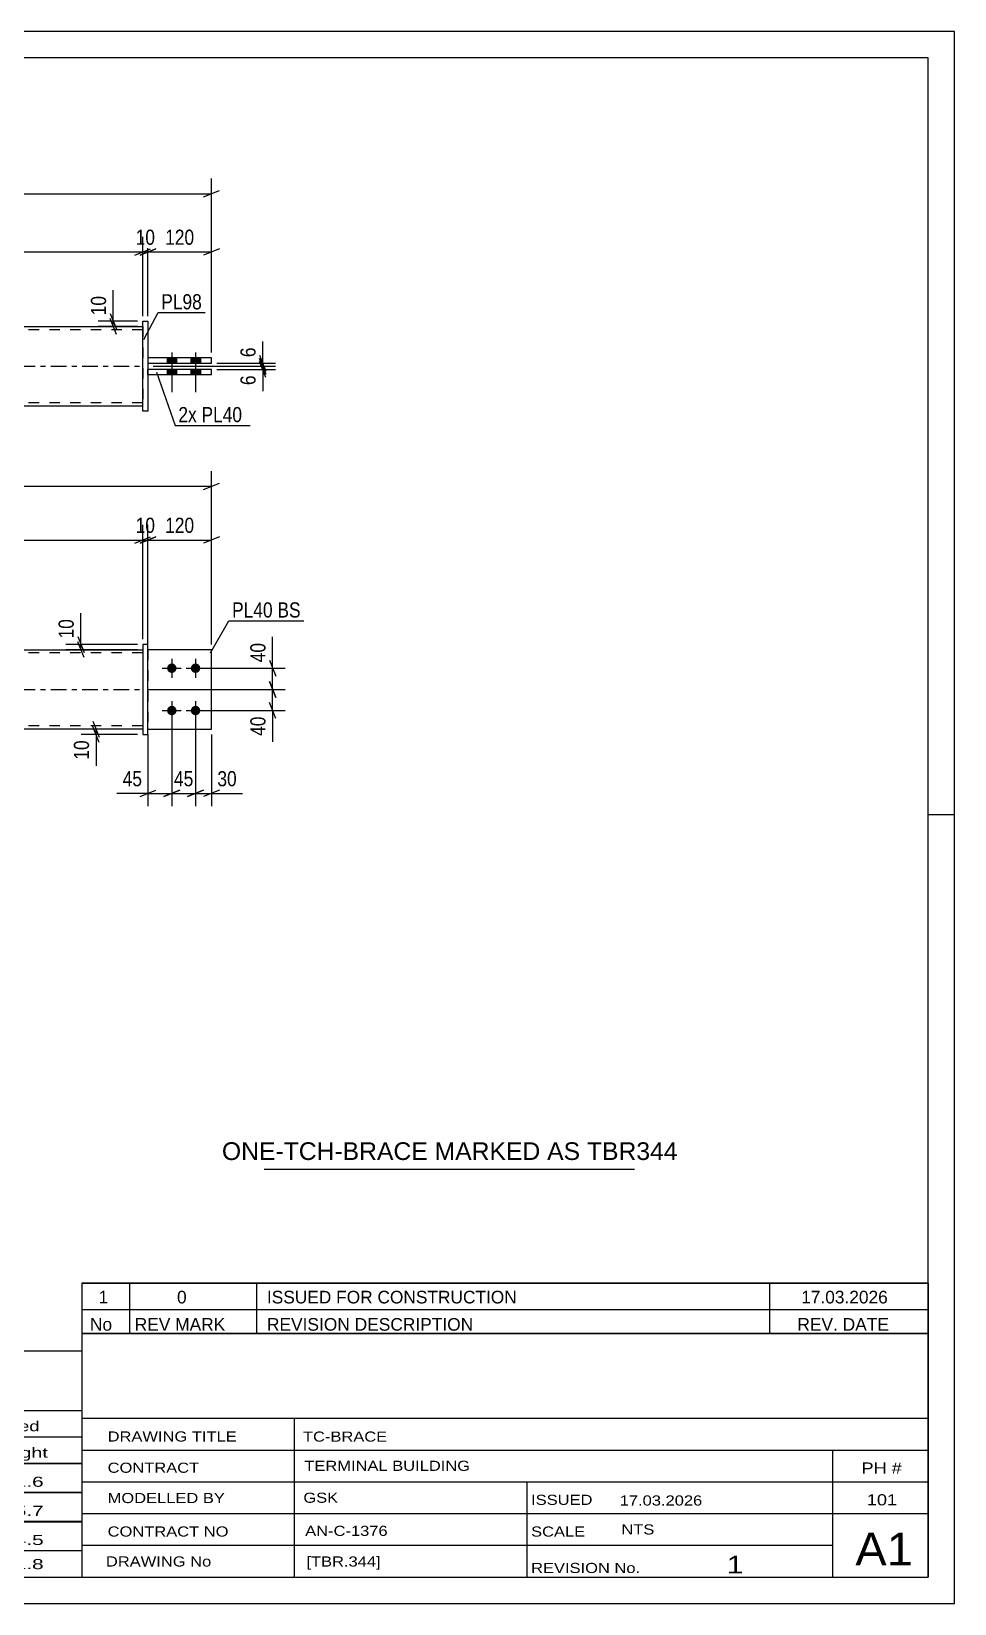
# Model space of a CAD drawing. Header units: millimetres. Extents: x 0 to 420, y 0 to 297.
# Drawn here: x 245.5 to 420, y 0 to 297 of the extents above; entities that cross this region are included whole.
import ezdxf

# ---------------------------------------------------------------- set-up
doc = ezdxf.new("R2010")
doc.units = ezdxf.units.MM
doc.linetypes.add('DXK_LINE_DOT2', pattern=[3.9198, 1.9599, -1.9599])
doc.linetypes.add('DXK_LINE_DOT3', pattern=[5.9187, 2.979, -0.9799, 0.9799, -0.9799])
doc.styles.add('Arial', font='ARIAL.TTF', dxfattribs={"height": 0.2})
doc.styles.add('Arial Narrow', font='ARIALN.TTF', dxfattribs={"height": 0.2})

# ---------------------------------------------------------------- blocks, each defined once
blk = doc.blocks.new('Unknown-581590657-1127')
at = {"color": 5, "linetype": 'Continuous'}
for p, q in [((420, 297), (0, 297)), ((420, 0), (420, 297)), ((415, 292), (5, 292)), ((415, 5), (415, 292)), ((420, 149), (415, 149)), ((5, 5), (415, 5)), ((0, 0), (420, 0))]:
    blk.add_line(p, q, dxfattribs=at)
blk = doc.blocks.new('Part-581590657-1367 - 1364')
at = {"color": 2, "linetype": 'Continuous'}
for p, q in [((267.51, 181.2), (266.51, 181.2)), ((266.51, 181.2), (266.51, 164.2)), ((267.51, 164.2), (267.51, 181.2)), ((266.51, 164.2), (267.51, 164.2))]:
    blk.add_line(p, q, dxfattribs=at)
blk = doc.blocks.new('Bolt-581590657-1379 - 1364')
at = {"linetype": 'Continuous'}
for points in [[(272.01, 177.6, -1), (272.01, 175.8, -1)], [(276.51, 177.6, -1), (276.51, 175.8, -1)], [(272.01, 169.6, -1), (272.01, 167.8, -1)], [(276.51, 169.6, -1), (276.51, 167.8, -1)]]:
    blk.add_hatch(color=1, dxfattribs=at).paths.add_polyline_path(points)
at = {"color": 1, "linetype": 'Continuous'}
for p, q in [((272.01, 178.5), (272.01, 174.9)), ((276.51, 178.5), (276.51, 174.9)), ((270.21, 176.7), (273.81, 176.7)), ((274.71, 176.7), (278.31, 176.7)), ((272.01, 170.5), (272.01, 166.9)), ((276.51, 170.5), (276.51, 166.9)), ((270.21, 168.7), (273.81, 168.7)), ((274.71, 168.7), (278.31, 168.7))]:
    blk.add_line(p, q, dxfattribs=at)
blk = doc.blocks.new('Part-581590657-1440 - 1364')
at = {"linetype": 'Continuous'}
blk.add_hatch(color=2, dxfattribs=at).paths.add_polyline_path([(143.01, 180.2), (142.21, 181.6), (143.81, 181.6)])
at = {"color": 2, "linetype": 'Continuous'}
for p, q in [((143.01, 180.2), (142.21, 181.6)), ((142.21, 181.6), (143.81, 181.6)), ((143.81, 181.6), (143.01, 180.2)), ((113.01, 180.2), (266.51, 180.2)), ((266.51, 165.2), (113.01, 165.2))]:
    blk.add_line(p, q, dxfattribs=at)
at = {"color": 7, "linetype": 'DXK_LINE_DOT2'}
for p, q in [((113.01, 165.2), (113.01, 180.2)), ((266.51, 179.6), (113.01, 179.6)), ((266.51, 180.2), (266.51, 165.2)), ((266.51, 165.8), (113.01, 165.8))]:
    blk.add_line(p, q, dxfattribs=at)
at = {"color": 7, "linetype": 'DXK_LINE_DOT3'}
blk.add_line((113.01, 172.7), (266.51, 172.7), dxfattribs=at)
at = {"color": 2, "linetype": 'Continuous'}
blk.add_circle((143.01, 181.1), 1, dxfattribs=at)
blk = doc.blocks.new('Part-581590657-1445 - 1364')
at = {"color": 2, "linetype": 'Continuous'}
for p, q in [((279.51, 180.2), (267.51, 180.2)), ((279.51, 165.2), (279.51, 180.2)), ((267.51, 165.2), (279.51, 165.2))]:
    blk.add_line(p, q, dxfattribs=at)
at = {"color": 7, "linetype": 'DXK_LINE_DOT2'}
blk.add_line((267.51, 180.2), (267.51, 165.2), dxfattribs=at)
blk = doc.blocks.new('Part-581590657-1450 - 1364')
at = {"color": 7, "linetype": 'DXK_LINE_DOT2'}
for p, q in [((279.51, 180.2), (267.51, 180.2)), ((267.51, 180.2), (267.51, 165.2)), ((279.51, 165.2), (279.51, 180.2)), ((267.51, 165.2), (279.51, 165.2))]:
    blk.add_line(p, q, dxfattribs=at)
blk = doc.blocks.new('Part-581590657-1778 - 1767')
at = {"color": 2, "linetype": 'Continuous'}
for p, q in [((279.51, 233.14), (267.51, 233.14)), ((279.51, 232.14), (267.51, 232.14)), ((279.51, 232.14), (279.51, 233.14))]:
    blk.add_line(p, q, dxfattribs=at)
at = {"color": 7, "linetype": 'DXK_LINE_DOT2'}
blk.add_line((267.51, 232.14), (267.51, 233.14), dxfattribs=at)
blk = doc.blocks.new('Part-581590657-1773 - 1767')
at = {"linetype": 'Continuous'}
blk.add_hatch(color=2, dxfattribs=at).paths.add_polyline_path([(143.01, 233.74), (142.21, 235.14), (143.81, 235.14)])
at = {"color": 2, "linetype": 'Continuous'}
for p, q in [((113.01, 241.24), (266.51, 241.24)), ((143.01, 233.74), (142.21, 235.14)), ((142.21, 235.14), (143.81, 235.14)), ((143.81, 235.14), (143.01, 233.74)), ((113.01, 226.24), (266.51, 226.24))]:
    blk.add_line(p, q, dxfattribs=at)
at = {"color": 7, "linetype": 'DXK_LINE_DOT2'}
for p, q in [((113.01, 241.24), (113.01, 226.24)), ((266.51, 240.64), (113.01, 240.64)), ((266.51, 241.24), (266.51, 226.24)), ((266.51, 226.84), (113.01, 226.84))]:
    blk.add_line(p, q, dxfattribs=at)
at = {"color": 7, "linetype": 'DXK_LINE_DOT3'}
blk.add_line((113.01, 233.74), (266.51, 233.74), dxfattribs=at)
at = {"color": 2, "linetype": 'Continuous'}
blk.add_circle((143.01, 234.64), 1, dxfattribs=at)
blk = doc.blocks.new('Part-581590657-1783 - 1767')
at = {"color": 2, "linetype": 'Continuous'}
for p, q in [((279.51, 235.34), (267.51, 235.34)), ((279.51, 234.34), (279.51, 235.34)), ((267.51, 234.34), (279.51, 234.34))]:
    blk.add_line(p, q, dxfattribs=at)
at = {"color": 7, "linetype": 'DXK_LINE_DOT2'}
blk.add_line((267.51, 235.34), (267.51, 234.34), dxfattribs=at)
blk = doc.blocks.new('Part-581590657-1788 - 1767')
at = {"color": 2, "linetype": 'Continuous'}
for p, q in [((266.51, 225.24), (266.51, 242.24)), ((266.51, 242.24), (267.51, 242.24)), ((267.51, 242.24), (267.51, 225.24)), ((267.51, 225.24), (266.51, 225.24))]:
    blk.add_line(p, q, dxfattribs=at)
blk = doc.blocks.new('Bolt-581590657-1800 - 1767')
at = {"linetype": 'Continuous'}
for points in [[(272.91, 235.34), (271.11, 235.34), (271.11, 234.34), (272.91, 234.34)], [(272.91, 235.34), (271.11, 235.34), (271.11, 234.34), (272.91, 234.34)], [(277.41, 235.34), (275.61, 235.34), (275.61, 234.34), (277.41, 234.34)], [(277.41, 235.34), (275.61, 235.34), (275.61, 234.34), (277.41, 234.34)], [(272.91, 233.14), (271.11, 233.14), (271.11, 232.14), (272.91, 232.14)], [(272.91, 233.14), (271.11, 233.14), (271.11, 232.14), (272.91, 232.14)], [(277.41, 233.14), (275.61, 233.14), (275.61, 232.14), (277.41, 232.14)], [(277.41, 233.14), (275.61, 233.14), (275.61, 232.14), (277.41, 232.14)]]:
    blk.add_hatch(color=1, dxfattribs=at).paths.add_polyline_path(points)
at = {"color": 1, "linetype": 'Continuous'}
for p, q in [((271.11, 235.34), (271.11, 234.34)), ((271.11, 235.34), (271.11, 234.34)), ((272.01, 236.34), (272.01, 228.84)), ((272.01, 236.34), (272.01, 228.84)), ((272.91, 235.34), (272.91, 234.34)), ((272.91, 235.34), (272.91, 234.34)), ((275.61, 235.34), (275.61, 234.34)), ((275.61, 235.34), (275.61, 234.34)), ((276.51, 236.34), (276.51, 228.84)), ((276.51, 236.34), (276.51, 228.84)), ((277.41, 235.34), (277.41, 234.34)), ((277.41, 235.34), (277.41, 234.34)), ((271.11, 233.14), (271.11, 232.14)), ((271.11, 233.14), (271.11, 232.14)), ((272.91, 233.14), (272.91, 232.14)), ((272.91, 233.14), (272.91, 232.14)), ((275.61, 233.14), (275.61, 232.14)), ((275.61, 233.14), (275.61, 232.14)), ((277.41, 233.14), (277.41, 232.14)), ((277.41, 233.14), (277.41, 232.14))]:
    blk.add_line(p, q, dxfattribs=at)
blk = doc.blocks.new('StraightDimension-581590657-1665 - 1364')
at = {"color": 7, "linetype": 'Continuous'}
for p, q in [((272.01, 167.7), (272.01, 150.65)), ((276.51, 167.7), (276.51, 150.65)), ((270.51, 152.45), (273.51, 153.65)), ((272.01, 153.05), (276.51, 153.05)), ((278.01, 153.65), (275.01, 152.45))]:
    blk.add_line(p, q, dxfattribs=at)
at = {"color": 0}
blk.add_wipeout([(276.68, 153.8), (276.68, 158), (271.83, 158), (271.83, 153.8)], dxfattribs=at)
at = {"color": 3, "style": 'Arial Narrow'}
blk.add_text('45', height=2.863, dxfattribs=at).set_placement((272.43, 154.4))
blk = doc.blocks.new('StraightDimension-581590657-1505 - 1364')
at = {"color": 7, "linetype": 'Continuous'}
for p, q in [((266.51, 182.2), (266.51, 203.77)), ((267.51, 181.2), (267.51, 203.77)), ((265.01, 200.32), (268.01, 201.52)), ((269.01, 201.52), (266.01, 200.32)), ((266.51, 200.92), (267.51, 200.92))]:
    blk.add_line(p, q, dxfattribs=at)
at = {"color": 0}
blk.add_wipeout([(269.43, 201.67), (269.43, 205.87), (264.58, 205.87), (264.58, 201.67)], dxfattribs=at)
at = {"color": 3, "style": 'Arial Narrow'}
blk.add_text('10', height=2.863, dxfattribs=at).set_placement((265.18, 202.27))
blk = doc.blocks.new('StraightDimension-581590657-1703 - 1364')
at = {"color": 7, "linetype": 'Continuous'}
for p, q in [((277.51, 176.7), (293.47, 176.7)), ((290.47, 178.2), (291.67, 175.2)), ((291.07, 172.7), (291.07, 176.7)), ((267.51, 172.7), (293.47, 172.7)), ((291.67, 171.2), (290.47, 174.2))]:
    blk.add_line(p, q, dxfattribs=at)
at = {"color": 0}
blk.add_wipeout([(290.32, 182.08), (286.12, 182.08), (286.12, 177.22), (290.32, 177.22)], dxfattribs=at)
at = {"color": 7, "linetype": 'Continuous'}
blk.add_line((291.07, 176.7), (291.07, 182.6), dxfattribs=at)
blk.add_line((291.07, 176.7), (291.07, 182.6), dxfattribs=at)
at = {"color": 3, "style": 'Arial Narrow'}
blk.add_text('40', height=2.863, rotation=90.0002, dxfattribs=at).set_placement((289.72, 177.82))
blk = doc.blocks.new('StraightDimension-581590657-1649 - 1364')
at = {"color": 7, "linetype": 'Continuous'}
for p, q in [((272.01, 167.7), (272.01, 150.65)), ((267.51, 164.2), (267.51, 150.65)), ((266.01, 152.45), (269.01, 153.65)), ((267.51, 153.05), (272.01, 153.05)), ((273.51, 153.65), (270.51, 152.45))]:
    blk.add_line(p, q, dxfattribs=at)
at = {"color": 0}
blk.add_wipeout([(266.98, 153.8), (266.98, 158), (262.13, 158), (262.13, 153.8)], dxfattribs=at)
at = {"color": 7, "linetype": 'Continuous'}
blk.add_line((267.51, 153.05), (261.6, 153.05), dxfattribs=at)
blk.add_line((267.51, 153.05), (261.6, 153.05), dxfattribs=at)
at = {"color": 3, "style": 'Arial Narrow'}
blk.add_text('45', height=2.863, dxfattribs=at).set_placement((262.73, 154.4))
blk = doc.blocks.new('StraightDimension-581590657-1730 - 1364')
at = {"color": 7, "linetype": 'Continuous'}
for p, q in [((265.51, 181.2), (251.97, 181.2)), ((254.22, 182.7), (255.42, 179.7)), ((255.42, 178.7), (254.22, 181.7)), ((254.82, 180.2), (254.82, 181.2)), ((265.51, 180.2), (251.97, 180.2))]:
    blk.add_line(p, q, dxfattribs=at)
at = {"color": 0}
blk.add_wipeout([(254.07, 186.58), (249.87, 186.58), (249.87, 181.72), (254.07, 181.72)], dxfattribs=at)
at = {"color": 7, "linetype": 'Continuous'}
blk.add_line((254.82, 181.2), (254.82, 187.1), dxfattribs=at)
blk.add_line((254.82, 181.2), (254.82, 187.1), dxfattribs=at)
at = {"color": 3, "style": 'Arial Narrow'}
blk.add_text('10', height=2.863, rotation=90.0002, dxfattribs=at).set_placement((253.47, 182.32))
blk = doc.blocks.new('StraightDimension-581590657-1496 - 1364')
at = {"color": 7, "linetype": 'Continuous'}
for p, q in [((113.01, 182.2), (113.01, 203.77)), ((266.51, 182.2), (266.51, 203.77)), ((114.51, 201.52), (111.51, 200.32)), ((113.01, 200.92), (266.51, 200.92)), ((265.01, 200.32), (268.01, 201.52))]:
    blk.add_line(p, q, dxfattribs=at)
at = {"color": 0}
blk.add_wipeout([(194.02, 201.67), (194.02, 205.87), (185.5, 205.87), (185.5, 201.67)], dxfattribs=at)
at = {"color": 3, "style": 'Arial Narrow'}
blk.add_text('1535', height=2.863, dxfattribs=at).set_placement((186.1, 202.27))
blk = doc.blocks.new('StraightDimension-581590657-1523 - 1364')
at = {"color": 7, "linetype": 'Continuous'}
for p, q in [((267.51, 181.2), (267.51, 203.77)), ((279.51, 181.2), (279.51, 203.77)), ((266.01, 200.32), (269.01, 201.52)), ((267.51, 200.92), (279.51, 200.92)), ((281.01, 201.52), (278.01, 200.32))]:
    blk.add_line(p, q, dxfattribs=at)
at = {"color": 0}
blk.add_wipeout([(276.85, 201.67), (276.85, 205.87), (270.16, 205.87), (270.16, 201.67)], dxfattribs=at)
at = {"color": 3, "style": 'Arial Narrow'}
blk.add_text('120', height=2.863, dxfattribs=at).set_placement((270.76, 202.27))
blk = doc.blocks.new('StraightDimension-581590657-1546 - 1364')
at = {"color": 7, "linetype": 'Continuous'}
for p, q in [((100.01, 181.2), (100.01, 213.94)), ((279.51, 181.2), (279.51, 213.94)), ((101.51, 211.69), (98.51, 210.49)), ((100.01, 211.09), (279.51, 211.09)), ((278.01, 210.49), (281.01, 211.69))]:
    blk.add_line(p, q, dxfattribs=at)
at = {"color": 0}
blk.add_wipeout([(194.02, 211.84), (194.02, 216.04), (185.5, 216.04), (185.5, 211.84)], dxfattribs=at)
at = {"color": 3, "style": 'Arial Narrow'}
blk.add_text('1795', height=2.863, dxfattribs=at).set_placement((186.1, 212.44))
blk = doc.blocks.new('StraightDimension-581590657-1640 - 1364')
at = {"color": 7, "linetype": 'Continuous'}
for p, q in [((257.11, 166.7), (258.31, 163.7)), ((265.51, 165.2), (254.86, 165.2)), ((265.51, 164.2), (254.86, 164.2)), ((258.31, 162.7), (257.11, 165.7)), ((257.71, 164.2), (257.71, 165.2))]:
    blk.add_line(p, q, dxfattribs=at)
at = {"color": 0}
blk.add_wipeout([(256.96, 163.67), (252.76, 163.67), (252.76, 158.82), (256.96, 158.82)], dxfattribs=at)
at = {"color": 7, "linetype": 'Continuous'}
blk.add_line((257.71, 164.2), (257.71, 158.29), dxfattribs=at)
blk.add_line((257.71, 164.2), (257.71, 158.29), dxfattribs=at)
at = {"color": 3, "style": 'Arial Narrow'}
blk.add_text('10', height=2.863, rotation=90.0002, dxfattribs=at).set_placement((256.36, 159.42))
blk = doc.blocks.new('StraightDimension-581590657-1675 - 1364')
at = {"color": 7, "linetype": 'Continuous'}
for p, q in [((276.51, 167.7), (276.51, 150.65)), ((279.51, 164.2), (279.51, 150.65)), ((275.01, 152.45), (278.01, 153.65)), ((276.51, 153.05), (279.51, 153.05)), ((281.01, 153.65), (278.01, 152.45))]:
    blk.add_line(p, q, dxfattribs=at)
at = {"color": 0}
blk.add_wipeout([(284.89, 153.8), (284.89, 158), (280.03, 158), (280.03, 153.8)], dxfattribs=at)
at = {"color": 7, "linetype": 'Continuous'}
blk.add_line((279.51, 153.05), (285.41, 153.05), dxfattribs=at)
blk.add_line((279.51, 153.05), (285.41, 153.05), dxfattribs=at)
at = {"color": 3, "style": 'Arial Narrow'}
blk.add_text('30', height=2.863, dxfattribs=at).set_placement((280.63, 154.4))
blk = doc.blocks.new('StraightDimension-581590657-1716 - 1364')
at = {"color": 7, "linetype": 'Continuous'}
for p, q in [((267.51, 172.7), (293.47, 172.7)), ((290.47, 174.2), (291.67, 171.2)), ((291.07, 168.7), (291.07, 172.7)), ((291.67, 167.2), (290.47, 170.2)), ((277.51, 168.7), (293.47, 168.7))]:
    blk.add_line(p, q, dxfattribs=at)
at = {"color": 0}
blk.add_wipeout([(290.32, 168.17), (286.12, 168.17), (286.12, 163.32), (290.32, 163.32)], dxfattribs=at)
at = {"color": 7, "linetype": 'Continuous'}
blk.add_line((291.07, 168.7), (291.07, 162.79), dxfattribs=at)
blk.add_line((291.07, 168.7), (291.07, 162.79), dxfattribs=at)
at = {"color": 3, "style": 'Arial Narrow'}
blk.add_text('40', height=2.863, rotation=90.0002, dxfattribs=at).set_placement((289.72, 163.92))
blk = doc.blocks.new('StraightDimension-581590657-1890 - 1767')
at = {"color": 7, "linetype": 'Continuous'}
for p, q in [((266.01, 254.74), (269.01, 255.94)), ((267.51, 243.24), (267.51, 258.19)), ((281.01, 255.94), (278.01, 254.74)), ((279.51, 236.34), (279.51, 258.19)), ((267.51, 255.34), (279.51, 255.34))]:
    blk.add_line(p, q, dxfattribs=at)
at = {"color": 0}
blk.add_wipeout([(276.85, 256.09), (276.85, 260.29), (270.16, 260.29), (270.16, 256.09)], dxfattribs=at)
at = {"color": 3, "style": 'Arial Narrow'}
blk.add_text('120', height=2.863, dxfattribs=at).set_placement((270.76, 256.69))
blk = doc.blocks.new('StraightDimension-581590657-1805 - 1767')
at = {"color": 7, "linetype": 'Continuous'}
for p, q in [((260.33, 243.74), (261.53, 240.74)), ((265.51, 242.24), (258.08, 242.24)), ((265.51, 241.24), (258.08, 241.24)), ((261.53, 239.74), (260.33, 242.74)), ((260.93, 241.24), (260.93, 242.24))]:
    blk.add_line(p, q, dxfattribs=at)
at = {"color": 0}
blk.add_wipeout([(260.18, 247.63), (255.98, 247.63), (255.98, 242.77), (260.18, 242.77)], dxfattribs=at)
at = {"color": 7, "linetype": 'Continuous'}
blk.add_line((260.93, 242.24), (260.93, 248.15), dxfattribs=at)
blk.add_line((260.93, 242.24), (260.93, 248.15), dxfattribs=at)
at = {"color": 3, "style": 'Arial Narrow'}
blk.add_text('10', height=2.863, rotation=90.0002, dxfattribs=at).set_placement((259.58, 243.37))
blk = doc.blocks.new('StraightDimension-581590657-1816 - 1767')
at = {"color": 7, "linetype": 'Continuous'}
for p, q in [((288.6, 235.84), (289.8, 232.84)), ((289.8, 232.24), (288.6, 235.24)), ((268.51, 233.74), (291.6, 233.74)), ((280.51, 234.34), (291.6, 234.34)), ((289.2, 233.74), (289.2, 234.34))]:
    blk.add_line(p, q, dxfattribs=at)
at = {"color": 0}
blk.add_wipeout([(288.45, 237.9), (284.25, 237.9), (284.25, 234.87), (288.45, 234.87)], dxfattribs=at)
at = {"color": 7, "linetype": 'Continuous'}
blk.add_line((289.2, 234.34), (289.2, 238.42), dxfattribs=at)
blk.add_line((289.2, 234.34), (289.2, 238.42), dxfattribs=at)
at = {"color": 3, "style": 'Arial Narrow'}
blk.add_text('6', height=2.86, rotation=90.0002, dxfattribs=at).set_placement((287.85, 235.47))
blk = doc.blocks.new('StraightDimension-581590657-1825 - 1767')
at = {"color": 7, "linetype": 'Continuous'}
for p, q in [((288.6, 235.24), (289.8, 232.24)), ((289.8, 231.64), (288.6, 234.64)), ((268.51, 233.74), (291.6, 233.74)), ((280.51, 233.14), (291.6, 233.14)), ((289.2, 233.14), (289.2, 233.74))]:
    blk.add_line(p, q, dxfattribs=at)
at = {"color": 0}
blk.add_wipeout([(288.45, 232.62), (284.25, 232.62), (284.25, 229.59), (288.45, 229.59)], dxfattribs=at)
at = {"color": 7, "linetype": 'Continuous'}
blk.add_line((289.2, 233.14), (289.2, 229.07), dxfattribs=at)
blk.add_line((289.2, 233.14), (289.2, 229.07), dxfattribs=at)
at = {"color": 3, "style": 'Arial Narrow'}
blk.add_text('6', height=2.86, rotation=90.0002, dxfattribs=at).set_placement((287.85, 230.19))
blk = doc.blocks.new('StraightDimension-581590657-1900 - 1767')
at = {"color": 7, "linetype": 'Continuous'}
for p, q in [((265.01, 254.74), (268.01, 255.94)), ((269.01, 255.94), (266.01, 254.74)), ((266.51, 243.24), (266.51, 258.19)), ((267.51, 243.24), (267.51, 258.19)), ((266.51, 255.34), (267.51, 255.34))]:
    blk.add_line(p, q, dxfattribs=at)
at = {"color": 0}
blk.add_wipeout([(269.43, 256.09), (269.43, 260.29), (264.58, 260.29), (264.58, 256.09)], dxfattribs=at)
at = {"color": 3, "style": 'Arial Narrow'}
blk.add_text('10', height=2.863, dxfattribs=at).set_placement((265.18, 256.69))
blk = doc.blocks.new('StraightDimension-581590657-1910 - 1767')
at = {"color": 7, "linetype": 'Continuous'}
for p, q in [((114.51, 255.94), (111.51, 254.74)), ((113.01, 243.24), (113.01, 258.19)), ((265.01, 254.74), (268.01, 255.94)), ((266.51, 243.24), (266.51, 258.19)), ((113.01, 255.34), (266.51, 255.34))]:
    blk.add_line(p, q, dxfattribs=at)
at = {"color": 0}
blk.add_wipeout([(194.02, 256.09), (194.02, 260.29), (185.5, 260.29), (185.5, 256.09)], dxfattribs=at)
at = {"color": 3, "style": 'Arial Narrow'}
blk.add_text('1535', height=2.863, dxfattribs=at).set_placement((186.1, 256.69))
blk = doc.blocks.new('StraightDimension-581590657-1941 - 1767')
at = {"color": 7, "linetype": 'Continuous'}
for p, q in [((100.01, 236.34), (100.01, 269.19)), ((279.51, 236.34), (279.51, 269.19)), ((101.51, 266.94), (98.51, 265.74)), ((100.01, 266.34), (279.51, 266.34)), ((278.01, 265.74), (281.01, 266.94))]:
    blk.add_line(p, q, dxfattribs=at)
at = {"color": 0}
blk.add_wipeout([(194.02, 267.09), (194.02, 271.29), (185.5, 271.29), (185.5, 267.09)], dxfattribs=at)
at = {"color": 3, "style": 'Arial Narrow'}
blk.add_text('1795', height=2.863, dxfattribs=at).set_placement((186.1, 267.69))
blk = doc.blocks.new('Unknown-581590657-2870')
at = {"color": 7, "linetype": 'Continuous'}
for p, q in [((95, 47.75), (255, 47.75)), ((95, 36.5), (95, 47.75)), ((255, 47.75), (255, 36.5)), ((95, 36.5), (255, 36.5)), ((95, 36.5), (95, 31.5)), ((255, 36.5), (255, 31.5)), ((95, 31.5), (255, 31.5)), ((95, 31.5), (95, 26.5)), ((119, 31.5), (119, 26.5)), ((154.5, 31.5), (154.5, 26.5)), ((180.5, 31.5), (180.5, 26.5)), ((193.5, 31.5), (193.5, 26.5)), ((211, 31.5), (211, 26.5)), ((233, 31.5), (233, 26.5)), ((255, 31.5), (255, 26.5)), ((95, 26.5), (255, 26.5)), ((95, 26.45), (95, 21.05)), ((95, 26.45), (255, 26.45)), ((119, 26.5), (119, 21)), ((154.5, 26.5), (154.5, 21)), ((180.5, 26.5), (180.5, 21)), ((193.5, 26.5), (193.5, 21)), ((211, 26.5), (211, 21)), ((233, 26.5), (233, 21)), ((255, 26.45), (255, 21.05)), ((95, 21.05), (255, 21.05)), ((95, 20.95), (95, 15.55)), ((95, 20.95), (255, 20.95)), ((119, 21), (119, 15.5)), ((154.5, 21), (154.5, 15.5)), ((180.5, 21), (180.5, 15.5)), ((193.5, 21), (193.5, 15.5)), ((211, 21), (211, 15.5)), ((233, 21), (233, 15.5)), ((255, 20.95), (255, 15.55)), ((95, 15.55), (255, 15.55)), ((95, 15.45), (95, 10.05)), ((95, 15.45), (255, 15.45)), ((119, 15.5), (119, 10)), ((154.5, 15.5), (154.5, 10)), ((180.5, 15.5), (180.5, 10)), ((193.5, 15.5), (193.5, 10)), ((211, 15.5), (211, 10)), ((233, 15.5), (233, 10)), ((255, 15.45), (255, 10.05)), ((95, 10.05), (255, 10.05)), ((95, 10), (255, 10)), ((95, 10), (95, 5)), ((211, 10), (211, 5)), ((233, 10), (233, 5)), ((255, 10), (255, 5)), ((95, 5), (255, 5))]:
    blk.add_line(p, q, dxfattribs=at)
at = {"color": 7, "style": 'Arial Narrow'}
for s, height, width, p in [('GENERAL NOTES & WELD DETAILS :', 2.8633, 1.4, (96.15, 40.06)), ('REFER TYP DRAWING TYP-01', 1.9089, 1.6, (179.7, 40.16)), ("MATERIAL LIST FOR ASSEMBLY MK'D", 1.9089, 1.6, (96.15, 32.56)), ('TBR344', 1.909, 1.794707, (187.59, 32.47)), ('1', 1.91, 1.794707, (217.08, 32.56)), ('No. Required', 1.9089, 1.6, (226.41, 32.56)), ('Mark', 1.909, 1.7, (96.34, 27.5)), ('Profile', 1.909, 1.7, (129.41, 27.5)), ('Material', 1.909, 1.7, (159.54, 27.56)), ('No.', 1.909, 1.7, (184.5, 27.56)), ('Length', 1.909, 1.7, (195, 27.56)), ('Area', 1.909, 1.7, (217.5, 27.56)), ('Weight', 1.909, 1.7, (237, 27.56))]:
    blk.add_text(s, height=height, dxfattribs=dict(at, width=width)).set_placement(p)
at = {"color": 7, "linetype": 'Continuous', "style": 'Arial Narrow'}
for s, height, width, p in [('TBR344', 1.909, 1.794707, (96.5, 22.06)), ('SHS150*6', 1.909, 1.794707, (121, 22.06)), ('E350', 1.909, 1.794707, (160.74, 22.06)), ('1', 1.91, 1.794707, (184.86, 22.06)), ('1535', 1.909, 1.794707, (197.58, 22.06)), ('0.9', 1.909, 1.794707, (221.32, 22.06)), ('41.6', 1.909, 1.794707, (240.14, 22.06)), ('PL40', 1.909, 1.794707, (96.5, 16.56)), ('PL10*120', 1.909, 1.794707, (121, 16.56)), ('E350', 1.909, 1.794707, (160.74, 16.56)), ('4', 1.91, 1.794707, (184.86, 16.56)), ('150', 1.909, 1.794707, (199.77, 16.56)), ('0.0', 1.909, 1.794707, (221.32, 16.56)), ('5.7', 1.909, 1.794707, (242.33, 16.56)), ('PL98', 1.909, 1.794707, (96.5, 11.06)), ('PL10*170', 1.909, 1.794707, (121, 11.06)), ('E350', 1.909, 1.794707, (160.74, 11.06)), ('2', 1.91, 1.794707, (184.86, 11.06)), ('170', 1.909, 1.794707, (199.77, 11.06)), ('0.1', 1.909, 1.794707, (221.32, 11.06)), ('4.5', 1.909, 1.794707, (242.33, 11.06)), ('Total', 1.909, 1.7, (197.33, 6.5)), ('1.2', 1.909, 1.794707, (220.83, 6.5)), ('51.8', 1.909, 1.794707, (240.14, 6.5))]:
    blk.add_text(s, height=height, dxfattribs=dict(at, width=width)).set_placement(p)
blk = doc.blocks.new('Unknown-581590657-2868')
at = {"color": 7, "linetype": 'Continuous'}
for p, q in [((255, 51.05), (255, 5)), ((255, 51.05), (415, 51.05)), ((415, 51), (415, 5)), ((255, 35), (415, 35)), ((295.14, 35), (295.14, 5)), ((255, 29), (415, 29)), ((397, 5.05), (397, 29.05)), ((255, 23), (415, 23)), ((339.14, 23), (339.14, 5)), ((255, 17), (415, 17)), ((255, 11), (397, 11)), ((255, 5), (415, 5))]:
    blk.add_line(p, q, dxfattribs=at)
at = {"color": 7, "style": 'Arial Narrow'}
for s, height, width, p in [('DRAWING TITLE', 1.9089, 1.425378, (259.88, 30.61)), ('TC-BRACE', 1.909, 1.425378, (296.81, 30.59)), ('TERMINAL BUILDING', 1.9089, 1.425378, (297.06, 25.07)), ('CONTRACT', 1.909, 1.425378, (259.88, 24.71)), ('MODELLED BY', 1.9089, 1.425378, (259.88, 18.98)), ('GSK', 1.909, 1.425378, (296.88, 19.04)), ('ISSUED', 1.909, 1.425378, (339.94, 18.64)), ('17.03.2026', 1.909, 1.425378, (356.69, 18.52)), ('CONTRACT NO', 1.9089, 1.425378, (259.88, 12.66)), ('AN-C-1376', 1.909, 1.425378, (297.23, 12.78)), ('SCALE', 1.909, 1.425378, (339.94, 12.65)), ('A1', 6.204, 1.25, (401.24, 7.2)), ('DRAWING No', 1.909, 1.425378, (259.56, 7)), ('[TBR.344]', 1.909, 1.425378, (297.46, 6.99)), ('1', 3.34, 1.5, (376.91, 5.68)), ('REVISION No.', 1.9089, 1.425378, (339.94, 5.77))]:
    blk.add_text(s, height=height, dxfattribs=dict(at, width=width)).set_placement(p)
at = {"color": 7, "linetype": 'Continuous', "style": 'Arial Narrow'}
for s, height, width, p in [('PH #', 2.1, 1.42538, (402.4, 24.55)), ('101', 2.1, 1.42538, (403.41, 18.55)), ('NTS', 1.909, 1.425378, (357, 13.05))]:
    blk.add_text(s, height=height, dxfattribs=dict(at, width=width)).set_placement(p)
blk = doc.blocks.new('Unknown-581590657-2869')
at = {"color": 7, "linetype": 'Continuous'}
for p, q in [((255, 60.55), (415, 60.55)), ((415, 60.55), (255, 60.55)), ((255, 60.55), (255, 55.55)), ((264, 60.55), (264, 55.55)), ((288, 60.55), (288, 55.55)), ((385, 60.55), (385, 55.55)), ((415, 60.55), (415, 55.55)), ((255, 55.55), (415, 55.55)), ((255, 55.55), (255, 51.05)), ((255, 55.55), (415, 55.55)), ((264, 55.55), (264, 51.05)), ((288, 55.55), (288, 51.05)), ((385, 55.55), (385, 51.05)), ((415, 55.55), (415, 51.05)), ((415, 51.05), (255, 51.05))]:
    blk.add_line(p, q, dxfattribs=at)
at = {"color": 7, "linetype": 'Continuous', "style": 'Arial Narrow'}
for s, height, width, p in [('1', 2.39, 1.196471, (258.16, 56.7)), ('0', 2.39, 1.196471, (273, 56.7)), ('ISSUED FOR CONSTRUCTION', 2.3861, 1.196471, (290, 56.7)), ('17.03.2026', 2.386, 1.196471, (391, 56.7)), ('No', 2.386, 1.2, (256.54, 51.55)), ('REV MARK', 2.386, 1.2, (265, 51.55)), ('REVISION DESCRIPTION', 2.3861, 1.2, (290, 51.55)), ('REV. DATE', 2.386, 1.2, (390.28, 51.55))]:
    blk.add_text(s, height=height, dxfattribs=dict(at, width=width)).set_placement(p)
blk = doc.blocks.new('Unknown-581590657-2871')
at = {"color": 7, "linetype": 'Continuous'}
blk.add_line((289.5, 82.05), (359.5, 82.05), dxfattribs=at)
at = {"color": 7, "style": 'Arial'}
blk.add_text('ONE-TCH-BRACE MARKED AS TBR344', height=3.3428, dxfattribs=at).set_placement((281.49, 83.8))
blk = doc.blocks.new('MarkSet-581590657-1752 - 1364')
at = {"color": 0}
blk.add_wipeout([(291.09, 186.28), (291.09, 189.28), (283.41, 189.28), (283.41, 186.28)], dxfattribs=at)
blk.add_wipeout([(291.09, 186.28), (291.09, 189.28), (283.41, 189.28), (283.41, 186.28)], dxfattribs=at)
at = {"color": 30, "linetype": 'Continuous'}
blk.add_line((279.31, 179.62), (282.81, 185.68), dxfattribs=at)
at = {"color": 0}
blk.add_wipeout([(296.37, 186.28), (296.37, 189.28), (291.99, 189.28), (291.99, 186.28)], dxfattribs=at)
blk.add_wipeout([(296.37, 186.28), (296.37, 189.28), (291.99, 189.28), (291.99, 186.28)], dxfattribs=at)
at = {"color": 30, "linetype": 'Continuous'}
blk.add_line((282.81, 185.68), (296.97, 185.68), dxfattribs=at)
at = {"color": 3, "style": 'Arial Narrow'}
for s, p in [('PL40', (283.41, 186.28)), ('BS', (291.99, 186.28))]:
    blk.add_text(s, height=2.863, dxfattribs=at).set_placement(p)
blk = doc.blocks.new('Mark-581590657-1784 - 1767')
at = {"color": 0}
blk.add_wipeout([(277.7, 244.5), (277.7, 247.5), (270.02, 247.5), (270.02, 244.5)], dxfattribs=at)
blk.add_wipeout([(277.7, 244.5), (277.7, 247.5), (270.02, 247.5), (270.02, 244.5)], dxfattribs=at)
at = {"color": 30, "linetype": 'Continuous'}
for p, q in [((266.74, 238.82), (269.42, 243.9)), ((269.42, 243.9), (278.3, 243.9))]:
    blk.add_line(p, q, dxfattribs=at)
at = {"color": 3, "style": 'Arial Narrow'}
blk.add_text('PL98', height=2.863, dxfattribs=at).set_placement((270.02, 244.5))
blk = doc.blocks.new('MarkSet-581590657-1973 - 1767')
at = {"color": 0}
blk.add_wipeout([(276.73, 223.18), (276.73, 226.18), (273.26, 226.18), (273.26, 223.18)], dxfattribs=at)
blk.add_wipeout([(276.73, 223.18), (276.73, 226.18), (273.26, 226.18), (273.26, 223.18)], dxfattribs=at)
at = {"color": 30, "linetype": 'Continuous'}
blk.add_line((269.13, 232.6), (272.66, 222.58), dxfattribs=at)
at = {"color": 0}
blk.add_wipeout([(285.31, 223.18), (285.31, 226.18), (277.63, 226.18), (277.63, 223.18)], dxfattribs=at)
blk.add_wipeout([(285.31, 223.18), (285.31, 226.18), (277.63, 226.18), (277.63, 223.18)], dxfattribs=at)
at = {"color": 30, "linetype": 'Continuous'}
blk.add_line((272.66, 222.58), (286.81, 222.58), dxfattribs=at)
at = {"color": 3, "style": 'Arial Narrow'}
for s, p in [('2x', (273.26, 223.18)), ('PL40', (277.63, 223.18))]:
    blk.add_text(s, height=2.863, dxfattribs=at).set_placement(p)

msp = doc.modelspace()

# ---------------------------------------------------------------- block references
for name in ['Unknown-581590657-1127', 'Part-581590657-1773 - 1767', 'Part-581590657-1788 - 1767', 'Part-581590657-1783 - 1767', 'Bolt-581590657-1800 - 1767', 'Part-581590657-1778 - 1767', 'Part-581590657-1440 - 1364', 'Part-581590657-1367 - 1364', 'Part-581590657-1445 - 1364', 'Part-581590657-1450 - 1364', 'Bolt-581590657-1379 - 1364', 'Unknown-581590657-2871', 'Unknown-581590657-2869', 'Unknown-581590657-2868', 'Unknown-581590657-2870']:
    msp.add_blockref(name, (0, 0))

# ---------------------------------------------------------------- next in the draw order: block references
for name in ['StraightDimension-581590657-1890 - 1767', 'StraightDimension-581590657-1505 - 1364', 'StraightDimension-581590657-1665 - 1364']:
    msp.add_blockref(name, (0, 0))

# ---------------------------------------------------------------- next in the draw order: block references
for name in ['StraightDimension-581590657-1805 - 1767', 'StraightDimension-581590657-1816 - 1767', 'StraightDimension-581590657-1730 - 1364', 'StraightDimension-581590657-1703 - 1364', 'StraightDimension-581590657-1649 - 1364', 'StraightDimension-581590657-1675 - 1364']:
    msp.add_blockref(name, (0, 0))

# ---------------------------------------------------------------- next in the draw order: block references
for name in ['StraightDimension-581590657-1900 - 1767', 'StraightDimension-581590657-1825 - 1767', 'StraightDimension-581590657-1496 - 1364', 'StraightDimension-581590657-1716 - 1364', 'StraightDimension-581590657-1640 - 1364']:
    msp.add_blockref(name, (0, 0))

# ---------------------------------------------------------------- next in the draw order: block references
for name in ['StraightDimension-581590657-1910 - 1767', 'MarkSet-581590657-1973 - 1767', 'StraightDimension-581590657-1523 - 1364']:
    msp.add_blockref(name, (0, 0))

# ---------------------------------------------------------------- next in the draw order: block references
for name in ['StraightDimension-581590657-1941 - 1767', 'StraightDimension-581590657-1546 - 1364']:
    msp.add_blockref(name, (0, 0))

# ---------------------------------------------------------------- next in the draw order: block references
for name in ['Mark-581590657-1784 - 1767', 'MarkSet-581590657-1752 - 1364']:
    msp.add_blockref(name, (0, 0))

doc.saveas('drawing.dxf')
